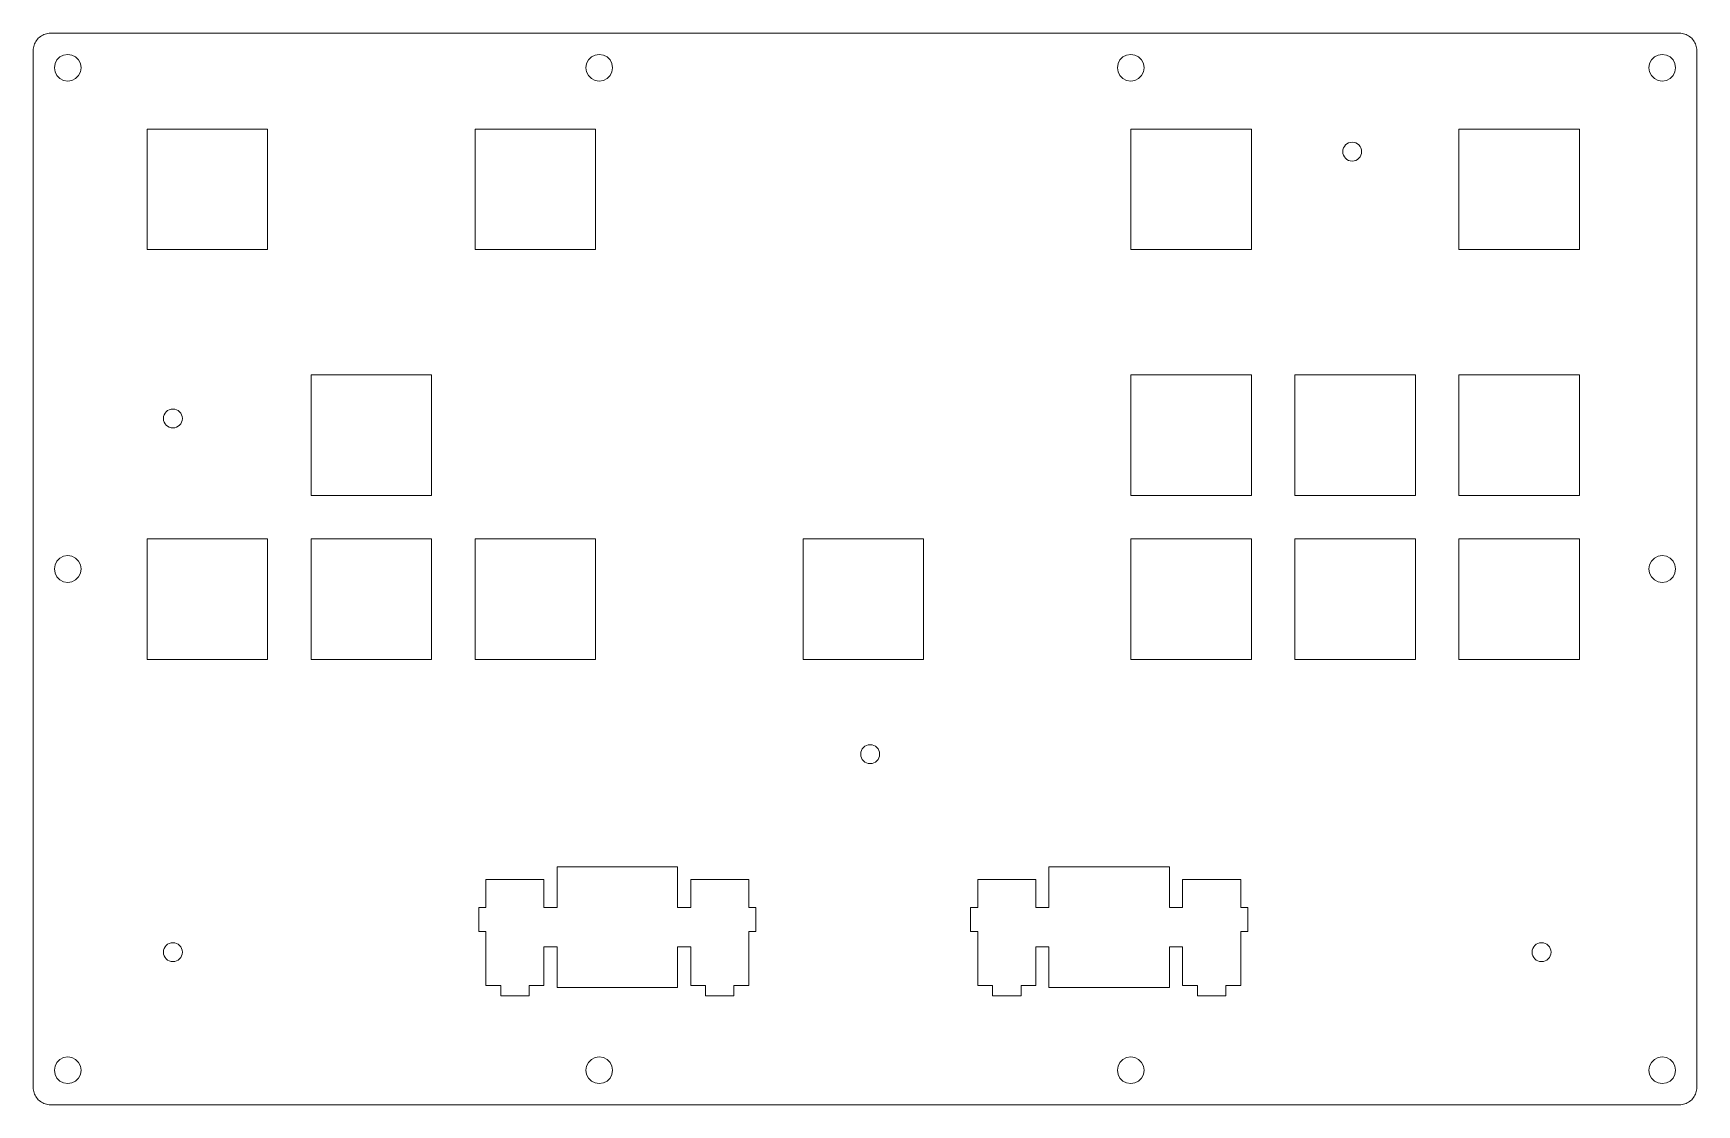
# Model space of a CAD drawing. Header units: inches. Extents: x 0 to 193, y 0 to 125.
import ezdxf

# ---------------------------------------------------------------- set-up
doc = ezdxf.new("R2010")
doc.units = ezdxf.units.IN
doc.header["$MEASUREMENT"] = 0
doc.layers.get('0').update_dxf_attribs({"lineweight": 18})

msp = doc.modelspace()

# ---------------------------------------------------------------- linework, layer by layer
for p, q in [((0.248047, 123.553), (0.312815, 123.696)), ((0.312815, 123.696), (0.389985, 123.833)), ((0.389985, 123.833), (0.4768, 123.964)), ((0.4768, 123.964), (0.574643, 124.087)), ((0.574643, 124.087), (0.680752, 124.202)), ((0.680752, 124.202), (0.796505, 124.309)), ((0.796505, 124.309), (0.919152, 124.406)), ((0.919152, 124.406), (1.05006, 124.494)), ((1.05006, 124.494), (1.18787, 124.57)), ((1.18787, 124.57), (1.32981, 124.635)), ((1.32981, 124.635), (1.47588, 124.69)), ((1.47588, 124.69), (1.62884, 124.733)), ((1.62884, 124.733), (1.7818, 124.763)), ((1.7818, 124.763), (1.9389, 124.781)), ((1.9389, 124.781), (2.096, 124.788)), ((2.096, 124.788), (191.346, 124.788)), ((191.346, 124.788), (191.502, 124.781)), ((191.502, 124.781), (191.659, 124.763)), ((191.659, 124.763), (191.812, 124.733)), ((191.812, 124.733), (191.965, 124.69)), ((191.965, 124.69), (192.111, 124.635)), ((192.111, 124.635), (192.253, 124.57)), ((192.253, 124.57), (192.391, 124.494)), ((192.391, 124.494), (192.521, 124.406)), ((192.521, 124.406), (192.644, 124.309)), ((192.644, 124.309), (192.76, 124.202)), ((192.76, 124.202), (192.866, 124.087)), ((192.866, 124.087), (192.964, 123.964)), ((192.964, 123.964), (193.052, 123.833)), ((193.052, 123.833), (193.128, 123.696)), ((193.128, 123.696), (193.194, 123.553)), ((0.095085, 122.787), (0.101975, 122.944)), ((0.095085, 2.31235), (0.095085, 122.787)), ((0.101975, 122.944), (0.119889, 123.101)), ((0.119889, 123.101), (0.150206, 123.255)), ((0.150206, 123.255), (0.192925, 123.407)), ((0.192925, 123.407), (0.248047, 123.553)), ((3.18189, 122.042), (2.84152, 121.701)), ((3.61597, 122.262), (3.18189, 122.042)), ((4.09554, 122.338), (3.61597, 122.262)), ((4.57369, 122.262), (4.09554, 122.338)), ((5.00641, 122.042), (4.57369, 122.262)), ((5.34818, 121.701), (5.00641, 122.042)), ((64.9344, 122.042), (64.5915, 121.701)), ((65.3658, 122.262), (64.9344, 122.042)), ((65.8453, 122.338), (65.3658, 122.262)), ((66.325, 122.262), (65.8453, 122.338)), ((66.7561, 122.042), (66.325, 122.262)), ((67.0994, 121.701), (66.7561, 122.042)), ((126.684, 122.042), (126.341, 121.701)), ((127.117, 122.262), (126.684, 122.042)), ((127.595, 122.338), (127.117, 122.262)), ((128.075, 122.262), (127.595, 122.338)), ((128.506, 122.042), (128.075, 122.262)), ((128.849, 121.701), (128.506, 122.042)), ((188.434, 122.042), (188.093, 121.701)), ((188.867, 122.262), (188.434, 122.042)), ((189.346, 122.338), (188.867, 122.262)), ((189.825, 122.262), (189.346, 122.338)), ((190.258, 122.042), (189.825, 122.262)), ((190.599, 121.701), (190.258, 122.042)), ((193.194, 123.553), (193.248, 123.407)), ((193.248, 123.407), (193.29, 123.255)), ((193.29, 123.255), (193.321, 123.101)), ((193.321, 123.101), (193.34, 122.944)), ((193.34, 122.944), (193.347, 122.787)), ((193.347, 122.787), (193.347, 2.31235)), ((2.62103, 121.267), (2.54524, 120.788)), ((2.54524, 120.788), (2.62103, 120.31)), ((2.84152, 121.701), (2.62103, 121.267)), ((2.62103, 120.31), (2.84152, 119.877)), ((2.84152, 119.877), (3.18189, 119.535)), ((5.00641, 119.535), (5.34818, 119.877)), ((5.57004, 121.267), (5.34818, 121.701)), ((5.34818, 119.877), (5.57004, 120.31)), ((5.64582, 120.788), (5.57004, 121.267)), ((5.57004, 120.31), (5.64582, 120.788)), ((64.371, 121.267), (64.2952, 120.788)), ((64.2952, 120.788), (64.371, 120.31)), ((64.5915, 121.701), (64.371, 121.267)), ((64.371, 120.31), (64.5915, 119.877)), ((64.5915, 119.877), (64.9344, 119.535)), ((66.7561, 119.535), (67.0994, 119.877)), ((67.3199, 121.267), (67.0994, 121.701)), ((67.0994, 119.877), (67.3199, 120.31)), ((67.3957, 120.788), (67.3199, 121.267)), ((67.3199, 120.31), (67.3957, 120.788)), ((126.121, 121.267), (126.045, 120.788)), ((126.045, 120.788), (126.121, 120.31)), ((126.341, 121.701), (126.121, 121.267)), ((126.121, 120.31), (126.341, 119.877)), ((126.341, 119.877), (126.684, 119.535)), ((128.506, 119.535), (128.849, 119.877)), ((129.07, 121.267), (128.849, 121.701)), ((128.849, 119.877), (129.07, 120.31)), ((129.146, 120.788), (129.07, 121.267)), ((129.07, 120.31), (129.146, 120.788)), ((187.872, 121.267), (187.796, 120.788)), ((187.796, 120.788), (187.872, 120.31)), ((188.093, 121.701), (187.872, 121.267)), ((187.872, 120.31), (188.093, 119.877)), ((188.093, 119.877), (188.434, 119.535)), ((190.258, 119.535), (190.599, 119.877)), ((190.821, 121.267), (190.599, 121.701)), ((190.599, 119.877), (190.821, 120.31)), ((190.897, 120.788), (190.821, 121.267)), ((190.821, 120.31), (190.897, 120.788)), ((3.18189, 119.535), (3.61597, 119.313)), ((3.61597, 119.313), (4.09554, 119.237)), ((4.09554, 119.237), (4.57369, 119.313)), ((4.57369, 119.313), (5.00641, 119.535)), ((64.9344, 119.535), (65.3658, 119.313)), ((65.3658, 119.313), (65.8453, 119.237)), ((65.8453, 119.237), (66.325, 119.313)), ((66.325, 119.313), (66.7561, 119.535)), ((126.684, 119.535), (127.117, 119.313)), ((127.117, 119.313), (127.595, 119.237)), ((127.595, 119.237), (128.075, 119.313)), ((128.075, 119.313), (128.506, 119.535)), ((188.434, 119.535), (188.867, 119.313)), ((188.867, 119.313), (189.346, 119.237)), ((189.346, 119.237), (189.825, 119.313)), ((189.825, 119.313), (190.258, 119.535)), ((13.3201, 113.663), (27.321, 113.663)), ((13.3201, 99.6625), (13.3201, 113.663)), ((27.321, 113.663), (27.321, 99.6625)), ((51.4202, 113.663), (65.4209, 113.663)), ((51.4202, 99.6625), (51.4202, 113.663)), ((65.4209, 113.663), (65.4209, 99.6625)), ((127.62, 113.663), (141.621, 113.663)), ((127.62, 99.6625), (127.62, 113.663)), ((141.621, 113.663), (141.621, 99.6625)), ((165.72, 113.663), (179.721, 113.663)), ((165.72, 99.6625), (165.72, 113.663)), ((179.721, 113.663), (179.721, 99.6625)), ((27.321, 99.6625), (13.3201, 99.6625)), ((65.4209, 99.6625), (51.4202, 99.6625)), ((141.621, 99.6625), (127.62, 99.6625)), ((179.721, 99.6625), (165.72, 99.6625)), ((32.3701, 85.0882), (46.3709, 85.0882)), ((32.3701, 71.0875), (32.3701, 85.0882)), ((46.3709, 85.0882), (46.3709, 71.0875)), ((127.62, 85.0882), (141.621, 85.0882)), ((127.62, 71.0875), (127.62, 85.0882)), ((141.621, 85.0882), (141.621, 71.0875)), ((146.67, 85.0882), (160.671, 85.0882)), ((146.67, 71.0875), (146.67, 85.0882)), ((160.671, 85.0882), (160.671, 71.0875)), ((165.72, 85.0882), (179.721, 85.0882)), ((165.72, 71.0875), (165.72, 85.0882)), ((179.721, 85.0882), (179.721, 71.0875)), ((46.3709, 71.0875), (32.3701, 71.0875)), ((141.621, 71.0875), (127.62, 71.0875)), ((160.671, 71.0875), (146.67, 71.0875)), ((179.721, 71.0875), (165.72, 71.0875)), ((13.3201, 66.0382), (27.321, 66.0382)), ((13.3201, 52.0375), (13.3201, 66.0382)), ((27.321, 66.0382), (27.321, 52.0375)), ((32.3701, 66.0382), (46.3709, 66.0382)), ((32.3701, 52.0375), (32.3701, 66.0382)), ((46.3709, 66.0382), (46.3709, 52.0375)), ((51.4202, 66.0382), (65.4209, 66.0382)), ((51.4202, 52.0375), (51.4202, 66.0382)), ((65.4209, 66.0382), (65.4209, 52.0375)), ((89.5202, 66.0382), (103.521, 66.0382)), ((89.5202, 52.0375), (89.5202, 66.0382)), ((103.521, 66.0382), (103.521, 52.0375)), ((127.62, 66.0382), (141.621, 66.0382)), ((127.62, 52.0375), (127.62, 66.0382)), ((141.621, 66.0382), (141.621, 52.0375)), ((146.67, 66.0382), (160.671, 66.0382)), ((146.67, 52.0375), (146.67, 66.0382)), ((160.671, 66.0382), (160.671, 52.0375)), ((165.72, 66.0382), (179.721, 66.0382)), ((165.72, 52.0375), (165.72, 66.0382)), ((179.721, 66.0382), (179.721, 52.0375)), ((3.18189, 63.803), (2.84152, 63.4615)), ((3.61597, 64.0249), (3.18189, 63.803)), ((4.09554, 64.0994), (3.61597, 64.0249)), ((4.57369, 64.0249), (4.09554, 64.0994)), ((5.00641, 63.803), (4.57369, 64.0249)), ((5.34818, 63.4615), (5.00641, 63.803)), ((188.434, 63.803), (188.093, 63.4615)), ((188.867, 64.0249), (188.434, 63.803)), ((189.346, 64.0994), (188.867, 64.0249)), ((189.825, 64.0249), (189.346, 64.0994)), ((190.258, 63.803), (189.825, 64.0249)), ((190.599, 63.4615), (190.258, 63.803)), ((2.62103, 63.0287), (2.54524, 62.5507)), ((2.54524, 62.5507), (2.62103, 62.0723)), ((2.84152, 63.4615), (2.62103, 63.0287)), ((2.62103, 62.0723), (2.84152, 61.6384)), ((5.57004, 63.0287), (5.34818, 63.4615)), ((5.34818, 61.6384), (5.57004, 62.0723)), ((5.64582, 62.5507), (5.57004, 63.0287)), ((5.57004, 62.0723), (5.64582, 62.5507)), ((187.872, 63.0287), (187.796, 62.5507)), ((187.796, 62.5507), (187.872, 62.0723)), ((188.093, 63.4615), (187.872, 63.0287)), ((187.872, 62.0723), (188.093, 61.6384)), ((190.821, 63.0287), (190.599, 63.4615)), ((190.599, 61.6384), (190.821, 62.0723)), ((190.897, 62.5507), (190.821, 63.0287)), ((190.821, 62.0723), (190.897, 62.5507)), ((2.84152, 61.6384), (3.18189, 61.2965)), ((3.18189, 61.2965), (3.61597, 61.0761)), ((3.61597, 61.0761), (4.09554, 61.0002)), ((4.09554, 61.0002), (4.57369, 61.0761)), ((4.57369, 61.0761), (5.00641, 61.2965)), ((5.00641, 61.2965), (5.34818, 61.6384)), ((188.093, 61.6384), (188.434, 61.2965)), ((188.434, 61.2965), (188.867, 61.0761)), ((188.867, 61.0761), (189.346, 61.0002)), ((189.346, 61.0002), (189.825, 61.0761)), ((189.825, 61.0761), (190.258, 61.2965)), ((190.258, 61.2965), (190.599, 61.6384)), ((27.321, 52.0375), (13.3201, 52.0375)), ((46.3709, 52.0375), (32.3701, 52.0375)), ((65.4209, 52.0375), (51.4202, 52.0375)), ((103.521, 52.0375), (89.5202, 52.0375)), ((141.621, 52.0375), (127.62, 52.0375)), ((160.671, 52.0375), (146.67, 52.0375)), ((179.721, 52.0375), (165.72, 52.0375)), ((60.9452, 27.9383), (60.9452, 23.2379)), ((74.9459, 27.9383), (60.9452, 27.9383)), ((74.9459, 23.2379), (74.9459, 27.9383)), ((118.095, 27.9383), (118.095, 23.2379)), ((132.096, 27.9383), (118.095, 27.9383)), ((132.096, 23.2379), (132.096, 27.9383)), ((59.4198, 26.468), (52.6701, 26.468)), ((52.6701, 26.468), (52.6701, 23.2379)), ((59.4198, 23.2379), (59.4198, 26.468)), ((83.221, 26.468), (76.4702, 26.468)), ((76.4702, 26.468), (76.4702, 23.2379)), ((83.221, 23.2379), (83.221, 26.468)), ((116.571, 26.468), (109.82, 26.468)), ((109.82, 26.468), (109.82, 23.2379)), ((116.571, 23.2379), (116.571, 26.468)), ((140.371, 26.468), (133.62, 26.468)), ((133.62, 26.468), (133.62, 23.2379)), ((140.371, 23.2379), (140.371, 26.468)), ((52.6701, 23.2379), (51.8446, 23.2379)), ((51.8446, 23.2379), (51.8446, 20.4377)), ((60.9452, 23.2379), (59.4198, 23.2379)), ((76.4702, 23.2379), (74.9459, 23.2379)), ((84.0451, 23.2379), (83.221, 23.2379)), ((84.0451, 20.4377), (84.0451, 23.2379)), ((109.82, 23.2379), (108.996, 23.2379)), ((108.996, 23.2379), (108.996, 20.4377)), ((118.095, 23.2379), (116.571, 23.2379)), ((133.62, 23.2379), (132.096, 23.2379)), ((141.195, 23.2379), (140.371, 23.2379)), ((141.195, 20.4377), (141.195, 23.2379)), ((51.8446, 20.4377), (52.6701, 20.4377)), ((52.6701, 20.4377), (52.6701, 14.169)), ((83.221, 14.169), (83.221, 20.4377)), ((83.221, 20.4377), (84.0451, 20.4377)), ((108.996, 20.4377), (109.82, 20.4377)), ((109.82, 20.4377), (109.82, 14.169)), ((140.371, 14.169), (140.371, 20.4377)), ((140.371, 20.4377), (141.195, 20.4377)), ((59.4198, 14.169), (59.4198, 18.6393)), ((59.4198, 18.6393), (60.9452, 18.6393)), ((60.9452, 18.6393), (60.9452, 13.9375)), ((74.9459, 13.9375), (74.9459, 18.6393)), ((74.9459, 18.6393), (76.4702, 18.6393)), ((76.4702, 18.6393), (76.4702, 14.169)), ((116.571, 14.169), (116.571, 18.6393)), ((116.571, 18.6393), (118.095, 18.6393)), ((118.095, 18.6393), (118.095, 13.9375)), ((132.096, 13.9375), (132.096, 18.6393)), ((132.096, 18.6393), (133.62, 18.6393)), ((133.62, 18.6393), (133.62, 14.169)), ((52.6701, 14.169), (54.3952, 14.169)), ((54.3952, 14.169), (54.3952, 12.9673)), ((57.6943, 12.9673), (57.6943, 14.169)), ((57.6943, 14.169), (59.4198, 14.169)), ((60.9452, 13.9375), (74.9459, 13.9375)), ((76.4702, 14.169), (78.1953, 14.169)), ((78.1953, 14.169), (78.1953, 12.9673)), ((81.4945, 12.9673), (81.4945, 14.169)), ((81.4945, 14.169), (83.221, 14.169)), ((109.82, 14.169), (111.545, 14.169)), ((111.545, 14.169), (111.545, 12.9673)), ((114.846, 12.9673), (114.846, 14.169)), ((114.846, 14.169), (116.571, 14.169)), ((118.095, 13.9375), (132.096, 13.9375)), ((133.62, 14.169), (135.345, 14.169)), ((135.345, 14.169), (135.345, 12.9673)), ((138.646, 12.9673), (138.646, 14.169)), ((138.646, 14.169), (140.371, 14.169)), ((54.3952, 12.9673), (57.6943, 12.9673)), ((78.1953, 12.9673), (81.4945, 12.9673)), ((111.545, 12.9673), (114.846, 12.9673)), ((135.345, 12.9673), (138.646, 12.9673)), ((4.09554, 5.86218), (3.61597, 5.78637)), ((4.57369, 5.78637), (4.09554, 5.86218)), ((65.8453, 5.86218), (65.3658, 5.78637)), ((66.325, 5.78637), (65.8453, 5.86218)), ((127.595, 5.86218), (127.117, 5.78637)), ((128.075, 5.78637), (127.595, 5.86218)), ((189.346, 5.86218), (188.867, 5.78637)), ((189.825, 5.78637), (189.346, 5.86218)), ((2.62103, 4.79143), (2.54524, 4.3119)), ((2.54524, 4.3119), (2.62103, 3.83371)), ((2.84152, 5.22415), (2.62103, 4.79143)), ((3.18189, 5.56588), (2.84152, 5.22415)), ((3.61597, 5.78637), (3.18189, 5.56588)), ((5.00641, 5.56588), (4.57369, 5.78637)), ((5.34818, 5.22415), (5.00641, 5.56588)), ((5.57004, 4.79143), (5.34818, 5.22415)), ((5.64582, 4.3119), (5.57004, 4.79143)), ((5.57004, 3.83371), (5.64582, 4.3119)), ((64.371, 4.79143), (64.2952, 4.3119)), ((64.2952, 4.3119), (64.371, 3.83371)), ((64.5915, 5.22415), (64.371, 4.79143)), ((64.9344, 5.56588), (64.5915, 5.22415)), ((65.3658, 5.78637), (64.9344, 5.56588)), ((66.7561, 5.56588), (66.325, 5.78637)), ((67.0994, 5.22415), (66.7561, 5.56588)), ((67.3199, 4.79143), (67.0994, 5.22415)), ((67.3957, 4.3119), (67.3199, 4.79143)), ((67.3199, 3.83371), (67.3957, 4.3119)), ((126.121, 4.79143), (126.045, 4.3119)), ((126.045, 4.3119), (126.121, 3.83371)), ((126.341, 5.22415), (126.121, 4.79143)), ((126.684, 5.56588), (126.341, 5.22415)), ((127.117, 5.78637), (126.684, 5.56588)), ((128.506, 5.56588), (128.075, 5.78637)), ((128.849, 5.22415), (128.506, 5.56588)), ((129.07, 4.79143), (128.849, 5.22415)), ((129.146, 4.3119), (129.07, 4.79143)), ((129.07, 3.83371), (129.146, 4.3119)), ((187.872, 4.79143), (187.796, 4.3119)), ((187.796, 4.3119), (187.872, 3.83371)), ((188.093, 5.22415), (187.872, 4.79143)), ((188.434, 5.56588), (188.093, 5.22415)), ((188.867, 5.78637), (188.434, 5.56588)), ((190.258, 5.56588), (189.825, 5.78637)), ((190.599, 5.22415), (190.258, 5.56588)), ((190.821, 4.79143), (190.599, 5.22415)), ((190.897, 4.3119), (190.821, 4.79143)), ((190.821, 3.83371), (190.897, 4.3119)), ((0.101975, 2.15525), (0.095085, 2.31235)), ((0.119889, 1.99953), (0.101975, 2.15525)), ((0.150206, 1.84519), (0.119889, 1.99953)), ((2.62103, 3.83371), (2.84152, 3.401)), ((2.84152, 3.401), (3.18189, 3.05925)), ((3.18189, 3.05925), (3.61597, 2.83738)), ((3.61597, 2.83738), (4.09554, 2.76159)), ((4.09554, 2.76159), (4.57369, 2.83738)), ((4.57369, 2.83738), (5.00641, 3.05925)), ((5.00641, 3.05925), (5.34818, 3.401)), ((5.34818, 3.401), (5.57004, 3.83371)), ((64.371, 3.83371), (64.5915, 3.401)), ((64.5915, 3.401), (64.9344, 3.05925)), ((64.9344, 3.05925), (65.3658, 2.83738)), ((65.3658, 2.83738), (65.8453, 2.76159)), ((65.8453, 2.76159), (66.325, 2.83738)), ((66.325, 2.83738), (66.7561, 3.05925)), ((66.7561, 3.05925), (67.0994, 3.401)), ((67.0994, 3.401), (67.3199, 3.83371)), ((126.121, 3.83371), (126.341, 3.401)), ((126.341, 3.401), (126.684, 3.05925)), ((126.684, 3.05925), (127.117, 2.83738)), ((127.117, 2.83738), (127.595, 2.76159)), ((127.595, 2.76159), (128.075, 2.83738)), ((128.075, 2.83738), (128.506, 3.05925)), ((128.506, 3.05925), (128.849, 3.401)), ((128.849, 3.401), (129.07, 3.83371)), ((187.872, 3.83371), (188.093, 3.401)), ((188.093, 3.401), (188.434, 3.05925)), ((188.434, 3.05925), (188.867, 2.83738)), ((188.867, 2.83738), (189.346, 2.76159)), ((189.346, 2.76159), (189.825, 2.83738)), ((189.825, 2.83738), (190.258, 3.05925)), ((190.258, 3.05925), (190.599, 3.401)), ((190.599, 3.401), (190.821, 3.83371)), ((193.321, 1.99953), (193.29, 1.84519)), ((193.34, 2.15525), (193.321, 1.99953)), ((193.347, 2.31235), (193.34, 2.15525)), ((0.192925, 1.69361), (0.150206, 1.84519)), ((0.248047, 1.54616), (0.192925, 1.69361)), ((0.312815, 1.40422), (0.248047, 1.54616)), ((0.389985, 1.2678), (0.312815, 1.40422)), ((0.4768, 1.13688), (0.389985, 1.2678)), ((0.574643, 1.01424), (0.4768, 1.13688)), ((0.680752, 0.898483), (0.574643, 1.01424)), ((0.796505, 0.792371), (0.680752, 0.898483)), ((0.919152, 0.694531), (0.796505, 0.792371)), ((1.05006, 0.606337), (0.919152, 0.694531)), ((1.18787, 0.529167), (1.05006, 0.606337)), ((1.32981, 0.4644), (1.18787, 0.529167)), ((1.47588, 0.410655), (1.32981, 0.4644)), ((1.62884, 0.369316), (1.47588, 0.410655)), ((1.7818, 0.336241), (1.62884, 0.369316)), ((1.9389, 0.318327), (1.7818, 0.336241)), ((2.096, 0.311437), (1.9389, 0.318327)), ((191.346, 0.311437), (2.096, 0.311437)), ((191.502, 0.318327), (191.346, 0.311437)), ((191.659, 0.336241), (191.502, 0.318327)), ((191.812, 0.369316), (191.659, 0.336241)), ((191.965, 0.410655), (191.812, 0.369316)), ((192.111, 0.4644), (191.965, 0.410655)), ((192.253, 0.529167), (192.111, 0.4644)), ((192.391, 0.606337), (192.253, 0.529167)), ((192.521, 0.694531), (192.391, 0.606337)), ((192.644, 0.792371), (192.521, 0.694531)), ((192.76, 0.898483), (192.644, 0.792371)), ((192.866, 1.01424), (192.76, 0.898483)), ((192.964, 1.13688), (192.866, 1.01424)), ((193.052, 1.2678), (192.964, 1.13688)), ((193.128, 1.40422), (193.052, 1.2678)), ((193.194, 1.54616), (193.128, 1.40422)), ((193.248, 1.69361), (193.194, 1.54616)), ((193.29, 1.84519), (193.248, 1.69361))]:
    msp.add_line(p, q)
at = {"linetype": 'ByBlock'}
for centre in [(153.319915, 111.03722), (16.319913, 80.037156), (97.319947, 41.037087), (16.3199, 18.037146), (175.319846, 18.037104)]:
    msp.add_circle(centre, 1.1, dxfattribs=at)

doc.saveas('drawing.dxf')
